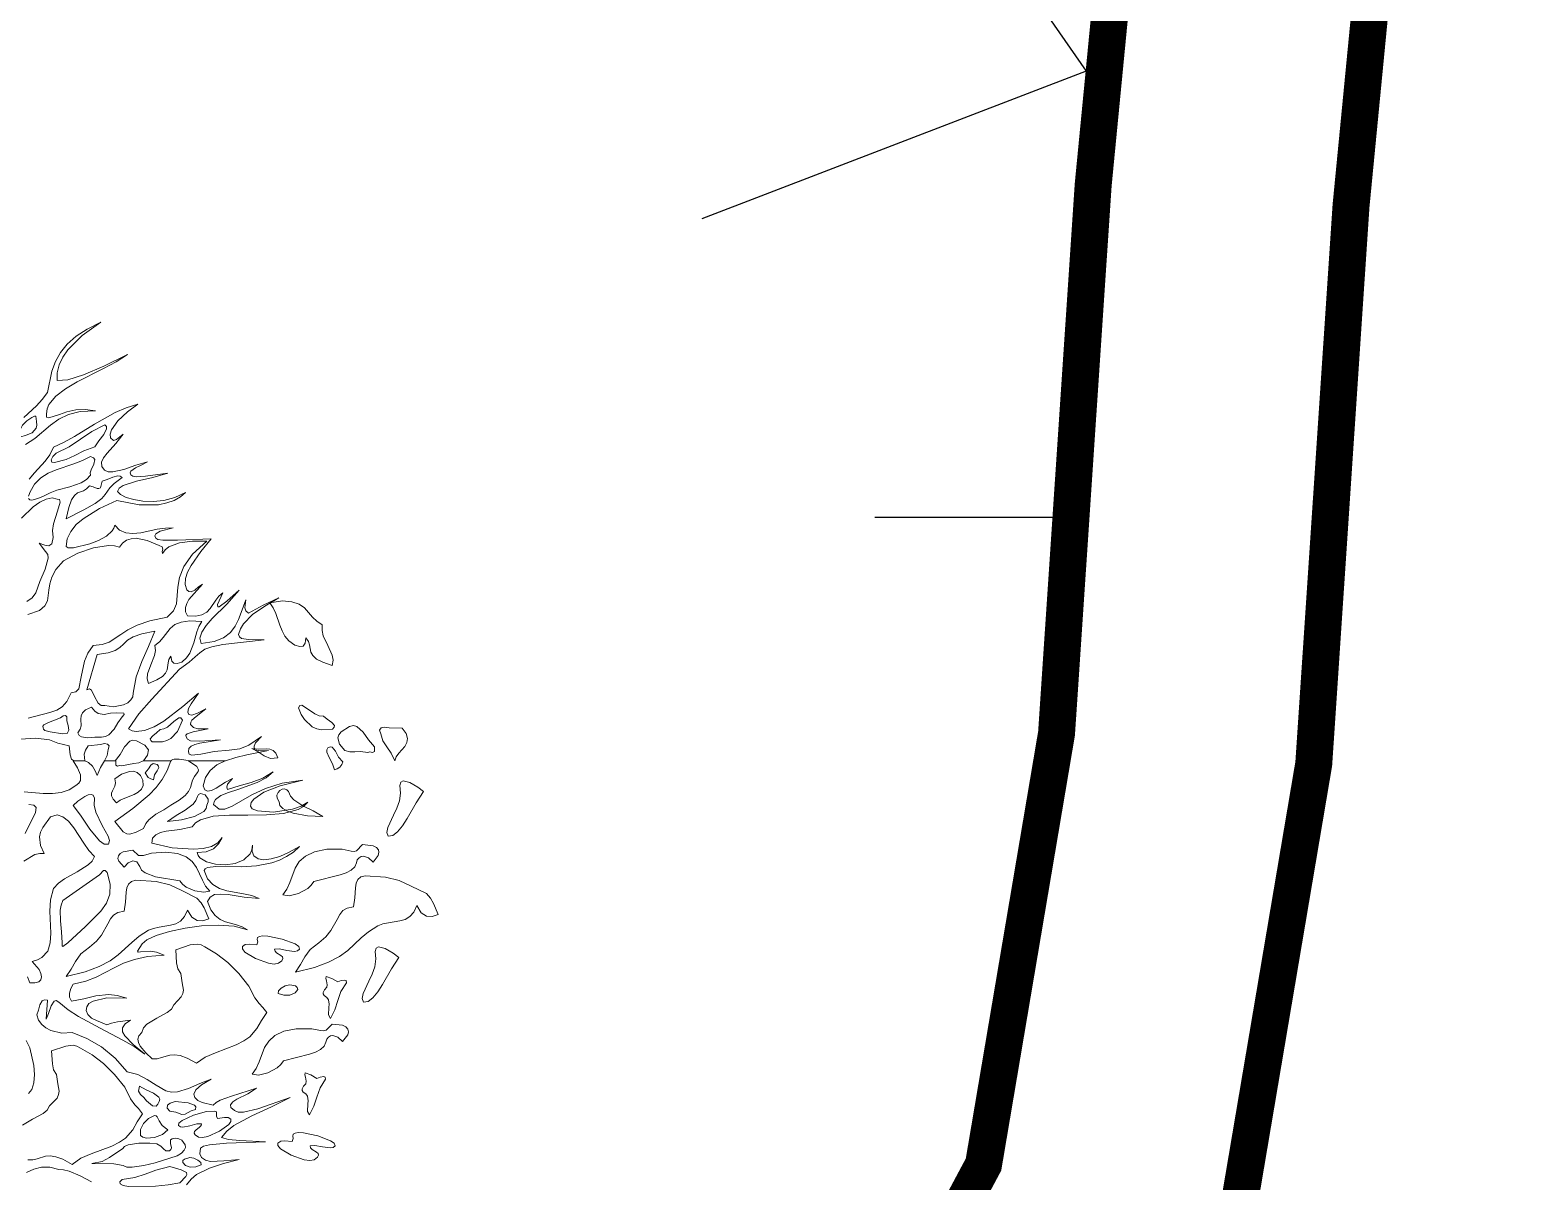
# Model space of a CAD drawing. Header units: inches. Extents: x -8940 to 26362, y -28010 to 990.
# Drawn here: x 4327.25 to 4330.401, y -7313.634 to -7311.189 of the extents above; entities that cross this region are included whole.
import ezdxf

# ---------------------------------------------------------------- set-up
doc = ezdxf.new("R2010")
doc.units = ezdxf.units.IN
doc.header["$MEASUREMENT"] = 0
doc.layers.add('BUILDING', color=5, linetype='Continuous', lineweight=15)
doc.layers.add('TREE', color=3, linetype='Continuous', lineweight=15)
doc.layers.add('Text', color=7, linetype='Continuous')

# ---------------------------------------------------------------- blocks, each defined once
blk = doc.blocks.new('tree2')
at = {"layer": 'TREE'}
for points in [[(5207.9229, 5947.7084), (5207.9396, 5947.714), (5207.958, 5947.7183), (5207.9935, 5947.7254), (5207.9814, 5947.7251), (5207.9704, 5947.7269), (5207.9701, 5947.7328), (5207.9725, 5947.7383), (5207.9821, 5947.7485), (5207.9611, 5947.7343), (5207.9467, 5947.7282), (5207.9288, 5947.726), (5207.9039, 5947.7238), (5207.8823, 5947.7195), (5207.8672, 5947.718), (5207.8629, 5947.7195), (5207.862, 5947.7235), (5207.8626, 5947.7288), (5207.8663, 5947.7328), (5207.8724, 5947.7355), (5207.8805, 5947.7377), (5207.9146, 5947.7429), (5207.8798, 5947.7408), (5207.865, 5947.7417), (5207.8601, 5947.7442), (5207.858, 5947.7479), (5207.8574, 5947.7506), (5207.8595, 5947.7531), (5207.8694, 5947.7562), (5207.8943, 5947.7611), (5207.8771, 5947.7611), (5207.87, 5947.7633), (5207.8654, 5947.7685), (5207.8657, 5947.7722), (5207.8675, 5947.7756), (5207.8743, 5947.7817), (5207.8906, 5947.7941), (5207.8768, 5947.787), (5207.8675, 5947.7839), (5207.8623, 5947.7848), (5207.8607, 5947.7885), (5207.862, 5947.7947), (5207.866, 5947.8024), (5207.8786, 5947.8199), (5207.8527, 5947.7981), (5207.8213, 5947.774), (5207.8053, 5947.7645), (5207.7896, 5947.7583), (5207.7754, 5947.7568), (5207.769, 5947.758), (5207.7631, 5947.7611), (5207.7801, 5947.7861), (5207.8013, 5947.8104), (5207.8472, 5947.8593), (5207.8629, 5947.871), (5207.8731, 5947.88), (5207.8808, 5947.8867), (5207.8888, 5947.8923), (5207.9005, 5947.8966), (5207.9186, 5947.9003), (5207.9867, 5947.9077), (5207.9605, 5947.9083), (5207.9494, 5947.9101), (5207.946, 5947.9129), (5207.9445, 5947.9169), (5207.9473, 5947.9259), (5207.9525, 5947.9342), (5207.9676, 5947.9496), (5207.9879, 5947.9634), (5208.011, 5947.977), (5207.9848, 5947.965), (5207.9605, 5947.952), (5207.9565, 5947.9557), (5207.9547, 5947.9606), (5207.9562, 5947.9736), (5207.9485, 5947.953), (5207.9445, 5947.9416), (5207.939, 5947.9305), (5207.931, 5947.92), (5207.9196, 5947.9114), (5207.9039, 5947.9052), (5207.8826, 5947.9018), (5207.8805, 5947.9108), (5207.8838, 5947.9206), (5207.8909, 5947.9314), (5207.9011, 5947.9431), (5207.9248, 5947.9668), (5207.9454, 5947.9899), (5207.9251, 5947.9714), (5207.9125, 5947.9625), (5207.91, 5947.9625), (5207.9097, 5947.9659), (5207.9183, 5947.9853), (5207.9119, 5947.9797), (5207.9069, 5947.9733), (5207.8977, 5947.9594), (5207.8918, 5947.9536), (5207.8841, 5947.9493), (5207.8737, 5947.9471), (5207.8601, 5947.9474), (5207.857, 5947.9542), (5207.857, 5947.961), (5207.8589, 5947.9677), (5207.8626, 5947.9742), (5207.8851, 5947.9998), (5207.8786, 5947.9954), (5207.8724, 5947.9899), (5207.866, 5947.9868), (5207.8626, 5947.9877), (5207.8592, 5947.9905), (5207.8561, 5947.9991), (5207.8567, 5948.0087), (5207.8604, 5948.0192), (5207.8663, 5948.0305), (5207.8823, 5948.0533), (5207.8992, 5948.0746), (5207.8435, 5948.0721), (5207.8195, 5948.0721), (5207.8115, 5948.0733), (5207.8078, 5948.0755), (5207.8065, 5948.0795), (5207.8078, 5948.0826), (5207.8152, 5948.0869), (5207.8364, 5948.0927), (5207.8238, 5948.0921), (5207.8102, 5948.09), (5207.7831, 5948.0844), (5207.7702, 5948.0829), (5207.7585, 5948.0841), (5207.7483, 5948.0884), (5207.7403, 5948.0971), (5207.7388, 5948.0921), (5207.736, 5948.0875), (5207.7265, 5948.0789), (5207.7135, 5948.0718), (5207.6991, 5948.0659), (5207.6723, 5948.0595), (5207.6634, 5948.0595), (5207.6603, 5948.0617), (5207.6621, 5948.0746), (5207.6677, 5948.0866), (5207.6766, 5948.0977), (5207.688, 5948.1075), (5207.7151, 5948.1245), (5207.744, 5948.1374), (5207.7804, 5948.1303), (5207.8124, 5948.1306), (5207.8259, 5948.1334), (5207.8383, 5948.1377), (5207.8484, 5948.1436), (5207.857, 5948.1509), (5207.8395, 5948.1426), (5207.8213, 5948.1377), (5207.8035, 5948.1358), (5207.7868, 5948.1365), (5207.7717, 5948.1389), (5207.7591, 5948.1426), (5207.7499, 5948.1476), (5207.745, 5948.1525), (5207.7474, 5948.1577), (5207.7539, 5948.162), (5207.7761, 5948.1694), (5207.8032, 5948.1756), (5207.8278, 5948.1823), (5207.7911, 5948.1774), (5207.7754, 5948.1765), (5207.7699, 5948.1777), (5207.7668, 5948.1799), (5207.7656, 5948.183), (5207.7668, 5948.1857), (5207.7745, 5948.1913), (5207.785, 5948.1962), (5207.7942, 5948.2014), (5207.7748, 5948.1956), (5207.7551, 5948.1885), (5207.737, 5948.1845), (5207.7296, 5948.1848), (5207.7234, 5948.1876), (5207.7188, 5948.1937), (5207.7185, 5948.2005), (5207.7219, 5948.2079), (5207.7277, 5948.2156), (5207.7422, 5948.2313), (5207.7542, 5948.2467), (5207.7434, 5948.2378), (5207.7382, 5948.2365), (5207.7333, 5948.2406), (5207.7326, 5948.247), (5207.7348, 5948.2538), (5207.7456, 5948.2689), (5207.7613, 5948.2837), (5207.7785, 5948.296), (5207.7591, 5948.2901), (5207.741, 5948.2824), (5207.7071, 5948.2633), (5207.6741, 5948.243), (5207.6572, 5948.2338), (5207.6396, 5948.2255), (5207.6335, 5948.2128), (5207.6258, 5948.2024), (5207.6079, 5948.1833), (5207.599, 5948.1725)], [(5207.5931, 5948.2298), (5207.6085, 5948.2399), (5207.6344, 5948.2615), (5207.648, 5948.2713), (5207.664, 5948.2793), (5207.6834, 5948.2843), (5207.7083, 5948.2852), (5207.6917, 5948.2877), (5207.676, 5948.2867), (5207.6615, 5948.2834), (5207.6492, 5948.279), (5207.6319, 5948.2735), (5207.6279, 5948.2747), (5207.6276, 5948.2803), (5207.6289, 5948.2883), (5207.6319, 5948.2957), (5207.643, 5948.3092), (5207.659, 5948.3215), (5207.6784, 5948.3332), (5207.7219, 5948.3551), (5207.7428, 5948.3662), (5207.7613, 5948.3779), (5207.7225, 5948.3588), (5207.6889, 5948.3446), (5207.6627, 5948.3366), (5207.6452, 5948.3354), (5207.6455, 5948.348), (5207.6486, 5948.361), (5207.6547, 5948.3736), (5207.663, 5948.3859), (5207.6864, 5948.4096), (5207.7172, 5948.4312), (5207.6948, 5948.4201), (5207.6766, 5948.4081), (5207.6621, 5948.3951), (5207.651, 5948.3813), (5207.6427, 5948.3665), (5207.6366, 5948.3505), (5207.6292, 5948.3154), (5207.6209, 5948.304), (5207.6113, 5948.2935), (5207.5907, 5948.2744)], [(5207.5971, 5947.9496), (5207.6165, 5947.9563), (5207.6249, 5947.964), (5207.6292, 5947.972), (5207.6319, 5947.9899), (5207.6332, 5948.0001), (5207.6366, 5948.0111), (5207.6433, 5948.0238), (5207.6557, 5948.0379), (5207.6794, 5948.0506), (5207.7055, 5948.0595), (5207.7302, 5948.0635), (5207.74, 5948.0629), (5207.748, 5948.0604), (5207.7533, 5948.0672), (5207.7597, 5948.0721), (5207.7671, 5948.0746), (5207.7754, 5948.0755), (5207.7939, 5948.0718), (5207.8133, 5948.0635), (5207.8185, 5948.061), (5207.8195, 5948.0573), (5207.8185, 5948.0536), (5207.8189, 5948.05), (5207.8235, 5948.0561), (5207.8296, 5948.061), (5207.8469, 5948.0675), (5207.8684, 5948.0706), (5207.8921, 5948.0706), (5207.8684, 5948.049), (5207.8543, 5948.029), (5207.8472, 5948.0108), (5207.8444, 5947.9948), (5207.8423, 5947.9671), (5207.8373, 5947.9557), (5207.8266, 5947.9453), (5207.7982, 5947.9391), (5207.7773, 5947.932), (5207.7619, 5947.9243), (5207.7505, 5947.9166), (5207.7311, 5947.904), (5207.7194, 5947.9003), (5207.7046, 5947.8988), (5207.6957, 5947.8861), (5207.6905, 5947.8729), (5207.6852, 5947.847), (5207.6809, 5947.8273), (5207.6763, 5947.8221), (5207.6686, 5947.8205), (5207.6612, 5947.8064), (5207.6535, 5947.7974), (5207.6449, 5947.7919), (5207.6335, 5947.7879), (5207.5978, 5947.7787)], [(5207.5676, 5947.7433), (5207.6101, 5947.7457), (5207.6326, 5947.7429), (5207.6467, 5947.7377), (5207.6649, 5947.7334), (5207.6667, 5947.7183), (5207.6692, 5947.7115), (5207.6714, 5947.7094), (5207.6744, 5947.7084), (5207.6908, 5947.7084), (5207.6901, 5947.7195), (5207.6923, 5947.726), (5207.6966, 5947.7331), (5207.7166, 5947.7352), (5207.7234, 5947.7368), (5207.7286, 5947.7362), (5207.7311, 5947.7331), (5207.7296, 5947.7272), (5207.7277, 5947.7174), (5207.7234, 5947.7084), (5207.741, 5947.7084), (5207.749, 5947.7192), (5207.7563, 5947.7315), (5207.765, 5947.7408), (5207.7702, 5947.7426), (5207.7764, 5947.7417), (5207.7899, 5947.7346), (5207.7958, 5947.7266), (5207.7945, 5947.718), (5207.7875, 5947.7084), (5207.8336, 5947.7084), (5207.8352, 5947.7106), (5207.8383, 5947.7115), (5207.8463, 5947.7112), (5207.8654, 5947.7084), (5207.9229, 5947.7084)], [(5207.5839, 5948.2421), (5207.5836, 5948.2526), (5207.5882, 5948.2615), (5207.5953, 5948.2686), (5207.6036, 5948.2741), (5207.6079, 5948.2763), (5207.6101, 5948.2763), (5207.6116, 5948.2677), (5207.6119, 5948.2615), (5207.6107, 5948.2566), (5207.6042, 5948.2492), (5207.5944, 5948.2449), (5207.5839, 5948.2421)], [(5207.6409, 5948.1999), (5207.6366, 5948.2008), (5207.6356, 5948.2045), (5207.6381, 5948.2098), (5207.6436, 5948.2156), (5207.6649, 5948.2258), (5207.6837, 5948.2384), (5207.7025, 5948.2513), (5207.7237, 5948.2621), (5207.7265, 5948.2593), (5207.7268, 5948.2556), (5207.7222, 5948.2464), (5207.7139, 5948.2359), (5207.7077, 5948.2261), (5207.6892, 5948.2193), (5207.6747, 5948.2116), (5207.66, 5948.2048), (5207.6409, 5948.1999)], [(5207.623, 5948.1445), (5207.6135, 5948.1408), (5207.6036, 5948.1383), (5207.6002, 5948.1386), (5207.5981, 5948.1408)], [(5207.5981, 5948.1448), (5207.6008, 5948.1516), (5207.6082, 5948.1645), (5207.6184, 5948.1747), (5207.6304, 5948.1823), (5207.644, 5948.1882), (5207.6729, 5948.1981), (5207.6874, 5948.2033), (5207.7006, 5948.2098), (5207.7055, 5948.2079), (5207.7077, 5948.2051), (5207.7058, 5948.1974), (5207.7012, 5948.1882), (5207.7, 5948.1833), (5207.7006, 5948.179), (5207.6935, 5948.1719), (5207.6852, 5948.1666), (5207.6661, 5948.1602), (5207.6446, 5948.1546), (5207.6338, 5948.1503), (5207.623, 5948.1445)], [(5207.6603, 5948.1072), (5207.6646, 5948.126), (5207.6692, 5948.1386), (5207.6741, 5948.146), (5207.6791, 5948.15), (5207.6886, 5948.1537), (5207.6935, 5948.1565), (5207.6985, 5948.1614), (5207.7046, 5948.1602), (5207.7111, 5948.1574), (5207.7142, 5948.1571), (5207.7166, 5948.1583), (5207.7194, 5948.1691), (5207.728, 5948.1722), (5207.737, 5948.1759), (5207.7453, 5948.178), (5207.7493, 5948.1774), (5207.7526, 5948.1753), (5207.7394, 5948.1657), (5207.7323, 5948.1586), (5207.7246, 5948.1473), (5207.7188, 5948.1408), (5207.708, 5948.1328), (5207.6892, 5948.122), (5207.6603, 5948.1072)], [(5207.5864, 5948.1084), (5207.6061, 5948.1272), (5207.6169, 5948.1349), (5207.6273, 5948.1399), (5207.6369, 5948.1417), (5207.6452, 5948.1395), (5207.6492, 5948.1389), (5207.6501, 5948.1349), (5207.6458, 5948.1201), (5207.6393, 5948.0992), (5207.6378, 5948.0878), (5207.6387, 5948.0767), (5207.6366, 5948.0663), (5207.6316, 5948.0626), (5207.6249, 5948.0638), (5207.6159, 5948.0672), (5207.6264, 5948.0533), (5207.6301, 5948.0487), (5207.6307, 5948.0423), (5207.6258, 5948.0244), (5207.6169, 5948.0041), (5207.6101, 5947.9853), (5207.6042, 5947.977), (5207.5956, 5947.9711)], [(5208.0988, 5947.8657), (5208.0831, 5947.871), (5208.0726, 5947.8762), (5208.0668, 5947.882), (5208.0637, 5947.8876), (5208.0613, 5947.8996), (5208.0594, 5947.9051), (5208.0554, 5947.911), (5208.0542, 5947.9024), (5208.0508, 5947.8977), (5208.0452, 5947.8971), (5208.0369, 5947.8993), (5208.0274, 5947.9061), (5208.0209, 5947.9141), (5208.016, 5947.9227), (5208.0123, 5947.9322), (5208.0058, 5947.9513), (5208.0015, 5947.9606), (5207.9957, 5947.9689), (5208.0166, 5947.972), (5208.0323, 5947.9707), (5208.0443, 5947.9667), (5208.0529, 5947.9606), (5208.0665, 5947.9455), (5208.0736, 5947.9384), (5208.0822, 5947.9325), (5208.0819, 5947.9233), (5208.084, 5947.9147), (5208.0917, 5947.8984), (5208.0988, 5947.8827), (5208.1001, 5947.8743), (5208.0988, 5947.8657)], [(5207.7958, 5947.8362), (5207.7939, 5947.8439), (5207.7945, 5947.8516), (5207.7998, 5947.8667), (5207.8059, 5947.8821), (5207.8072, 5947.8901), (5207.8065, 5947.8988), (5207.8139, 5947.9046), (5207.8201, 5947.9117), (5207.8315, 5947.9265), (5207.8392, 5947.9329), (5207.8497, 5947.9372), (5207.8641, 5947.9394), (5207.8838, 5947.9382), (5207.8789, 5947.9299), (5207.8755, 5947.9212), (5207.8706, 5947.9031), (5207.8641, 5947.8858), (5207.8586, 5947.8781), (5207.8506, 5947.8713), (5207.8429, 5947.8689), (5207.8376, 5947.8692), (5207.8343, 5947.8729), (5207.8327, 5947.8809), (5207.8293, 5947.8754), (5207.8281, 5947.8698), (5207.8266, 5947.8587), (5207.8241, 5947.8532), (5207.8189, 5947.8476), (5207.8096, 5947.8421), (5207.7958, 5947.8362)], [(5207.8065, 5947.9222), (5207.7961, 5947.8969), (5207.785, 5947.872), (5207.7757, 5947.8467), (5207.7708, 5947.8202), (5207.7702, 5947.8141), (5207.7668, 5947.8088), (5207.7616, 5947.8042), (5207.7545, 5947.8008), (5207.7385, 5947.7974), (5207.724, 5947.7996), (5207.7179, 5947.7999), (5207.7132, 5947.8033), (5207.7071, 5947.8147), (5207.7021, 5947.8252), (5207.6988, 5947.827), (5207.6942, 5947.8255), (5207.7114, 5947.884), (5207.7292, 5947.8864), (5207.741, 5947.8904), (5207.7486, 5947.8954), (5207.7548, 5947.9009), (5207.7613, 5947.9071), (5207.7705, 5947.9126), (5207.785, 5947.9178), (5207.8065, 5947.9222)], [(5207.7434, 5947.7876), (5207.7551, 5947.7873), (5207.7557, 5947.7851), (5207.7526, 5947.7811), (5207.7453, 5947.7713), (5207.7391, 5947.7605), (5207.7308, 5947.7516), (5207.7252, 5947.7488), (5207.7182, 5947.7476), (5207.7074, 5947.7476), (5207.6954, 5947.7466), (5207.6855, 5947.7479), (5207.6818, 5947.7503), (5207.6797, 5947.7546), (5207.6834, 5947.7608), (5207.6849, 5947.7663), (5207.6843, 5947.7774), (5207.6849, 5947.7824), (5207.6871, 5947.7876), (5207.6923, 5947.7925), (5207.7018, 5947.7971), (5207.7074, 5947.7904), (5207.7129, 5947.7867), (5207.7231, 5947.7851), (5207.7333, 5947.7873), (5207.7434, 5947.7876)], [(5208.0994, 5947.7607), (5208.0813, 5947.7598), (5208.0733, 5947.7613), (5208.0659, 5947.7647), (5208.0529, 5947.7764), (5208.0477, 5947.785), (5208.0431, 5947.7958), (5208.0455, 5947.7998), (5208.0489, 5947.8004), (5208.0582, 5947.7943), (5208.0702, 5947.7857), (5208.077, 5947.7829), (5208.0844, 5947.7823), (5208.0902, 5947.777), (5208.0979, 5947.7718), (5208.1025, 5947.7666), (5208.1022, 5947.7638), (5208.0994, 5947.7607)], [(5207.6507, 5947.7793), (5207.6553, 5947.7827), (5207.659, 5947.7833), (5207.6612, 5947.7808), (5207.6612, 5947.7743), (5207.6637, 5947.767), (5207.6646, 5947.7593), (5207.6618, 5947.7537), (5207.6544, 5947.7528), (5207.6338, 5947.7565), (5207.6252, 5947.7586), (5207.623, 5947.7605), (5207.6224, 5947.763), (5207.6218, 5947.7657), (5207.6236, 5947.7679), (5207.6313, 5947.7719), (5207.6507, 5947.7793)], [(5207.8022, 5947.7396), (5207.7995, 5947.742), (5207.7988, 5947.7448), (5207.8028, 5947.7497), (5207.8093, 5947.7549), (5207.8149, 5947.7602), (5207.8213, 5947.7611), (5207.8275, 5947.7642), (5207.8376, 5947.7731), (5207.846, 5947.7793), (5207.849, 5947.7793), (5207.8518, 5947.7756), (5207.8438, 5947.7571), (5207.8327, 5947.7454), (5207.8259, 5947.742), (5207.8189, 5947.7399), (5207.8022, 5947.7396)], [(5208.1576, 5947.7225), (5208.1456, 5947.7241), (5208.1358, 5947.7235), (5208.1275, 5947.7235), (5208.1195, 5947.7256), (5208.1108, 5947.7361), (5208.1081, 5947.7462), (5208.1096, 5947.7512), (5208.1133, 5947.7561), (5208.1272, 5947.7653), (5208.1336, 5947.7669), (5208.1395, 5947.7653), (5208.1496, 5947.7558), (5208.1586, 5947.7429), (5208.1684, 5947.7318), (5208.1684, 5947.7241), (5208.1653, 5947.7222), (5208.161, 5947.7231), (5208.1576, 5947.7225)], [(5208.1789, 5947.753), (5208.1767, 5947.7592), (5208.1792, 5947.7629), (5208.1847, 5947.7641), (5208.1924, 5947.7629), (5208.214, 5947.7623), (5208.2205, 5947.7533), (5208.2226, 5947.7453), (5208.2217, 5947.7385), (5208.2183, 5947.7324), (5208.2087, 5947.721), (5208.2044, 5947.7151), (5208.202, 5947.7087), (5208.1961, 5947.7213), (5208.189, 5947.7315), (5208.1823, 5947.7413), (5208.1789, 5947.753)], [(5207.9664, 5947.7287), (5207.9778, 5947.7278), (5207.9901, 5947.7284), (5207.996, 5947.7278), (5208.0012, 5947.7253), (5208.0058, 5947.721), (5208.0092, 5947.7133), (5207.9969, 5947.7124), (5207.9864, 5947.717), (5207.9766, 5947.7235), (5207.9664, 5947.7287)], [(5208.0917, 5947.7302), (5208.0957, 5947.7318), (5208.0988, 5947.7308), (5208.1041, 5947.7244), (5208.109, 5947.7148), (5208.1164, 5947.7071), (5208.1145, 5947.7025), (5208.1114, 5947.6982), (5208.1071, 5947.6951), (5208.1025, 5947.6936), (5208.0991, 5947.7038), (5208.0936, 5947.7139), (5208.0896, 5947.7228), (5208.0896, 5947.7268), (5208.0917, 5947.7302)], [(5207.8583, 5947.01), (5207.8663, 5947.0193), (5207.8752, 5947.0267), (5207.8962, 5947.0375), (5207.9196, 5947.0448), (5207.9451, 5947.0516), (5207.9202, 5947.0492), (5207.898, 5947.0485), (5207.8897, 5947.0507), (5207.8835, 5947.0547), (5207.8808, 5947.0609), (5207.8814, 5947.0704), (5207.8866, 5947.0738), (5207.8965, 5947.0759), (5207.9245, 5947.0784), (5207.9885, 5947.0809), (5207.9467, 5947.083), (5207.9279, 5947.0846), (5207.9165, 5947.0877), (5207.9251, 5947.0981), (5207.9368, 5947.1074), (5207.9661, 5947.1234), (5207.9987, 5947.1382), (5208.0295, 5947.1539), (5207.9759, 5947.1351), (5207.9525, 5947.1298), (5207.9436, 5947.1298), (5207.9377, 5947.1323), (5207.9316, 5947.1372), (5207.931, 5947.1418), (5207.935, 5947.1465), (5207.9417, 5947.1508), (5207.9596, 5947.16), (5207.9741, 5947.1689), (5207.9328, 5947.156), (5207.9143, 5947.1492), (5207.9072, 5947.1455), (5207.9023, 5947.1409), (5207.8845, 5947.1455), (5207.8771, 5947.1489), (5207.8721, 5947.1535), (5207.8706, 5947.1594), (5207.874, 5947.1662), (5207.8832, 5947.1745), (5207.8992, 5947.184), (5207.8805, 5947.177), (5207.862, 5947.1686), (5207.8435, 5947.1631), (5207.834, 5947.1628), (5207.8244, 5947.1649), (5207.8087, 5947.1739), (5207.7939, 5947.1834), (5207.7782, 5947.1917), (5207.7607, 5947.196), (5207.741, 5947.2188), (5207.7185, 5947.237), (5207.6942, 5947.2509), (5207.6701, 5947.2607), (5207.6529, 5947.2598), (5207.6347, 5947.2641), (5207.6267, 5947.2684), (5207.6199, 5947.274), (5207.6147, 5947.2813), (5207.6119, 5947.29), (5207.6147, 5947.2977), (5207.6169, 5947.3063), (5207.6209, 5947.3131), (5207.6243, 5947.3146), (5207.6295, 5947.3143), (5207.627, 5947.2826), (5207.6313, 5947.2924), (5207.6353, 5947.3047), (5207.6403, 5947.3127), (5207.6436, 5947.3134), (5207.648, 5947.3109), (5207.6637, 5947.2983), (5207.6806, 5947.2872), (5207.7163, 5947.2678), (5207.7536, 5947.2484), (5207.7721, 5947.2376), (5207.7899, 5947.2253), (5207.7708, 5947.241), (5207.7567, 5947.2555), (5207.753, 5947.2622), (5207.753, 5947.2687), (5207.7573, 5947.2752), (5207.7665, 5947.281), (5207.745, 5947.2783), (5207.7351, 5947.2764), (5207.7271, 5947.2733), (5207.7102, 5947.2804), (5207.7021, 5947.2847), (5207.6957, 5947.2906), (5207.6932, 5947.2971), (5207.6942, 5947.3032), (5207.6978, 5947.3084), (5207.7049, 5947.3127), (5207.7271, 5947.318), (5207.76, 5947.3177), (5207.7443, 5947.322), (5207.7308, 5947.3235), (5207.7089, 5947.3214), (5207.6895, 5947.3161), (5207.6689, 5947.3124), (5207.6655, 5947.3189), (5207.6655, 5947.3257), (5207.6677, 5947.3331), (5207.672, 5947.3405), (5207.6926, 5947.3457), (5207.7099, 5947.3522), (5207.7394, 5947.3676), (5207.7548, 5947.375), (5207.7727, 5947.3814), (5207.7942, 5947.386), (5207.8216, 5947.3882), (5207.8093, 5947.3931), (5207.7985, 5947.395), (5207.7828, 5947.394), (5207.7788, 5947.3934), (5207.7776, 5947.3947), (5207.7853, 5947.4067), (5207.793, 5947.4135), (5207.8087, 5947.4205), (5207.8303, 5947.4273), (5207.8561, 5947.4328), (5207.8835, 5947.4365), (5207.9112, 5947.4378), (5207.9371, 5947.4359), (5207.9593, 5947.4301), (5207.9504, 5947.435), (5207.9411, 5947.4381), (5207.9226, 5947.443), (5207.914, 5947.447), (5207.906, 5947.4535), (5207.8989, 5947.463), (5207.8934, 5947.4766), (5207.8974, 5947.484), (5207.9048, 5947.488), (5207.9149, 5947.4889), (5207.9273, 5947.488), (5207.9537, 5947.4837), (5207.9784, 5947.4818), (5207.9661, 5947.4864), (5207.9525, 5947.4892), (5207.9251, 5947.4941), (5207.9128, 5947.4981), (5207.9017, 5947.5046), (5207.8931, 5947.5141), (5207.8875, 5947.528), (5207.8894, 5947.5308), (5207.8934, 5947.5329), (5207.9069, 5947.5342), (5207.9488, 5947.5339), (5207.9738, 5947.5357), (5207.9993, 5947.5406), (5208.0119, 5947.5449), (5208.0236, 5947.5508), (5208.0347, 5947.5582), (5208.0449, 5947.5674), (5208.0279, 5947.5579), (5208.0122, 5947.5508), (5207.9981, 5947.5468), (5207.9861, 5947.5455), (5207.9765, 5947.5471), (5207.9698, 5947.5517), (5207.9667, 5947.5591), (5207.9673, 5947.5696), (5207.9661, 5947.5619), (5207.9633, 5947.5551), (5207.9531, 5947.5452), (5207.939, 5947.5394), (5207.9226, 5947.5372), (5207.9063, 5947.5385), (5207.8915, 5947.5422), (5207.8808, 5947.5486), (5207.8777, 5947.5526), (5207.8761, 5947.5573), (5207.8909, 5947.5585), (5207.9029, 5947.5637), (5207.9115, 5947.572), (5207.9174, 5947.5822), (5207.9103, 5947.5736), (5207.8998, 5947.5674), (5207.886, 5947.564), (5207.87, 5947.5628), (5207.8349, 5947.5653), (5207.8013, 5947.573), (5207.8025, 5947.581), (5207.8078, 5947.5868), (5207.8155, 5947.5902), (5207.8253, 5947.5927), (5207.8478, 5947.5954), (5207.8681, 5947.5998), (5207.8734, 5947.6065), (5207.8814, 5947.6114), (5207.9026, 5947.6173), (5207.9297, 5947.6191), (5207.9599, 5947.6191), (5207.9904, 5947.6195), (5208.0187, 5947.6216), (5208.0424, 5947.6281), (5208.0514, 5947.6333), (5208.0584, 5947.6404), (5208.0474, 5947.6336), (5208.0332, 5947.6287), (5208.0021, 5947.6241), (5207.9756, 5947.6262), (5207.967, 5947.6293), (5207.9639, 5947.6339), (5207.9654, 5947.6398), (5207.9698, 5947.6453), (5207.9861, 5947.6567), (5208.0129, 5947.6675), (5208.0501, 5947.6764), (5208.0162, 5947.6715), (5207.9885, 5947.6629), (5207.9661, 5947.6524), (5207.9482, 5947.6422), (5207.9337, 5947.6336), (5207.922, 5947.6287), (5207.9122, 5947.629), (5207.9032, 5947.6367), (5207.9039, 5947.641), (5207.9063, 5947.6447), (5207.9149, 5947.6512), (5207.9276, 5947.6564), (5207.943, 5947.6613), (5207.9753, 5947.6727), (5207.9898, 5947.6804), (5208.0012, 5947.6903), (5207.9845, 5947.6798), (5207.9654, 5947.6727), (5207.9454, 5947.6675), (5207.926, 5947.6613), (5207.9248, 5947.6653), (5207.9263, 5947.67), (5207.9346, 5947.6795), (5207.9229, 5947.6733), (5207.9075, 5947.6635), (5207.8998, 5947.6598), (5207.8934, 5947.6586), (5207.8885, 5947.6607), (5207.886, 5947.6672), (5207.89, 5947.6813), (5207.8977, 5947.6924), (5207.9088, 5947.7017), (5207.9223, 5947.7084), (5207.8617, 5947.7084), (5207.8755, 5947.6989), (5207.8786, 5947.6937), (5207.878, 5947.6912), (5207.8761, 5947.689), (5207.8715, 5947.6826), (5207.8687, 5947.6764), (5207.865, 5947.6644), (5207.8617, 5947.6582), (5207.8561, 5947.6515), (5207.8466, 5947.6438), (5207.8327, 5947.6352), (5207.821, 5947.6275), (5207.8081, 5947.6207), (5207.7964, 5947.6114), (5207.7915, 5947.6053), (5207.7878, 5947.597), (5207.7754, 5947.5908), (5207.765, 5947.5874), (5207.76, 5947.5883), (5207.7542, 5947.5917), (5207.7403, 5947.6084), (5207.7699, 5947.6299), (5207.797, 5947.6524), (5207.8087, 5947.6647), (5207.8185, 5947.678), (5207.8269, 5947.6924), (5207.8327, 5947.7084), (5207.7871, 5947.7084), (5207.7801, 5947.7054), (5207.7717, 5947.7041), (5207.7514, 5947.7004), (5207.748, 5947.7007), (5207.7446, 5947.6998), (5207.7422, 5947.7014), (5207.7422, 5947.7084), (5207.7234, 5947.7084), (5207.7166, 5947.6977), (5207.7114, 5947.6844), (5207.708, 5947.6921), (5207.7034, 5947.6998), (5207.6972, 5947.706), (5207.6908, 5947.7084), (5207.6717, 5947.7084), (5207.6787, 5947.6968), (5207.6837, 5947.6857), (5207.684, 5947.6761), (5207.6812, 5947.6718), (5207.676, 5947.6681), (5207.6649, 5947.6607), (5207.652, 5947.6564), (5207.6378, 5947.6549), (5207.6224, 5947.6549), (5207.591, 5947.6576)], [(5207.8102, 5947.7026), (5207.8124, 5947.6998), (5207.8127, 5947.6974), (5207.8102, 5947.6918), (5207.8059, 5947.6857), (5207.8041, 5947.6773), (5207.7995, 5947.6786), (5207.7955, 5947.681), (5207.7902, 5947.689), (5207.7961, 5947.6952), (5207.7998, 5947.7011), (5207.8035, 5947.7041), (5207.8102, 5947.7026)], [(5207.7868, 5947.6764), (5207.7871, 5947.6681), (5207.7844, 5947.6616), (5207.7791, 5947.6567), (5207.7724, 5947.653), (5207.7567, 5947.6469), (5207.7493, 5947.6435), (5207.7434, 5947.6392), (5207.7376, 5947.6456), (5207.7351, 5947.6509), (5207.7351, 5947.6552), (5207.7366, 5947.6589), (5207.7407, 5947.6669), (5207.7416, 5947.6721), (5207.7407, 5947.6786), (5207.7514, 5947.6863), (5207.7647, 5947.6912), (5207.7711, 5947.6915), (5207.7773, 5947.6894), (5207.7825, 5947.6844), (5207.7868, 5947.6764)], [(5208.1909, 5947.5843), (5208.1986, 5947.5852), (5208.2066, 5947.5914), (5208.2146, 5947.6012), (5208.2223, 5947.6135), (5208.2371, 5947.6394), (5208.2494, 5947.6579), (5208.2399, 5947.6653), (5208.2269, 5947.6726), (5208.2155, 5947.6754), (5208.2118, 5947.6733), (5208.2103, 5947.668), (5208.2115, 5947.6554), (5208.2097, 5947.6428), (5208.2054, 5947.6305), (5208.1998, 5947.6188), (5208.1903, 5947.5984), (5208.1887, 5947.5904), (5208.1909, 5947.5843)], [(5207.7302, 5947.5711), (5207.7228, 5947.5714), (5207.7151, 5947.5767), (5207.6991, 5947.5957), (5207.684, 5947.6188), (5207.6717, 5947.6348), (5207.6797, 5947.6422), (5207.6911, 5947.6499), (5207.6966, 5947.6527), (5207.7015, 5947.6533), (5207.7049, 5947.6518), (5207.7068, 5947.6472), (5207.7062, 5947.6355), (5207.7089, 5947.6241), (5207.7197, 5947.6022), (5207.7296, 5947.5843), (5207.7317, 5947.577), (5207.7302, 5947.5711)], [(5207.8275, 5947.6087), (5207.8413, 5947.6182), (5207.8564, 5947.6272), (5207.8694, 5947.637), (5207.874, 5947.6432), (5207.8768, 5947.6499), (5207.8786, 5947.653), (5207.8817, 5947.6546), (5207.8891, 5947.6524), (5207.894, 5947.6456), (5207.8943, 5947.641), (5207.8921, 5947.6355), (5207.8909, 5947.6299), (5207.8869, 5947.625), (5207.8715, 5947.617), (5207.8503, 5947.6114), (5207.8275, 5947.6087)], [(5208.0831, 5947.6169), (5208.0671, 5947.6261), (5208.0502, 5947.6345), (5208.0354, 5947.6443), (5208.0298, 5947.6505), (5208.0265, 5947.6579), (5208.024, 5947.6609), (5208.0203, 5947.6622), (5208.0163, 5947.6616), (5208.0126, 5947.6597), (5208.0095, 5947.6563), (5208.0077, 5947.6517), (5208.008, 5947.6468), (5208.0111, 5947.6409), (5208.0126, 5947.6351), (5208.0172, 5947.6302), (5208.0249, 5947.6258), (5208.0345, 5947.6224), (5208.0579, 5947.6178), (5208.0831, 5947.6169)], [(5207.6002, 5947.3426), (5207.5965, 5947.3525)], [(5207.5907, 5947.5434), (5207.6088, 5947.5539), (5207.6169, 5947.556), (5207.6239, 5947.5557), (5207.6178, 5947.569), (5207.6165, 5947.5831), (5207.6181, 5947.5908), (5207.6215, 5947.5988), (5207.6344, 5947.6161), (5207.6452, 5947.6195), (5207.655, 5947.6164), (5207.6643, 5947.609), (5207.6729, 5947.5982), (5207.6895, 5947.5727), (5207.6978, 5947.5606), (5207.7068, 5947.5508), (5207.7031, 5947.5434), (5207.6966, 5947.5369), (5207.6784, 5947.5258), (5207.6575, 5947.5141), (5207.6477, 5947.5071), (5207.6393, 5947.4981), (5207.6344, 5947.4797), (5207.6332, 5947.4606), (5207.6347, 5947.4245), (5207.6338, 5947.4085), (5207.6298, 5947.395), (5207.6202, 5947.3845), (5207.6132, 5947.3805), (5207.6042, 5947.3777), (5207.6156, 5947.3645), (5207.6187, 5947.3583), (5207.6196, 5947.3525), (5207.6187, 5947.3479), (5207.615, 5947.3445), (5207.6088, 5947.3426), (5207.6002, 5947.3426)], [(5207.5987, 5947.6367), (5207.6067, 5947.6352), (5207.611, 5947.6315), (5207.6098, 5947.6235), (5207.5928, 5947.5887)], [(5208.0172, 5947.4876), (5208.0277, 5947.4863), (5208.0431, 5947.49), (5208.0585, 5947.498), (5208.0643, 5947.5036), (5208.0686, 5947.5097), (5208.1118, 5947.5205), (5208.1216, 5947.5242), (5208.1299, 5947.5285), (5208.1358, 5947.5338), (5208.1385, 5947.5402), (5208.1401, 5947.5455), (5208.1429, 5947.5489), (5208.1462, 5947.551), (5208.1503, 5947.5516), (5208.1586, 5947.5489), (5208.1663, 5947.5415), (5208.1746, 5947.5525), (5208.1758, 5947.5578), (5208.1749, 5947.5621), (5208.1715, 5947.5658), (5208.1663, 5947.5686), (5208.1487, 5947.5704), (5208.1388, 5947.5603), (5208.1348, 5947.559), (5208.1299, 5947.5596), (5208.1154, 5947.5627), (5208.0899, 5947.5627), (5208.0693, 5947.5587), (5208.0545, 5947.5516), (5208.0443, 5947.5424), (5208.0375, 5947.5316), (5208.0286, 5947.5082), (5208.0237, 5947.4971), (5208.0172, 5947.4876)], [(5207.8968, 5947.4938), (5207.8869, 5947.492), (5207.8724, 5947.4944), (5207.858, 5947.5006), (5207.8521, 5947.5052), (5207.8478, 5947.5108), (5207.8075, 5947.5175), (5207.7902, 5947.524), (5207.7844, 5947.5283), (5207.7816, 5947.5342), (5207.7767, 5947.5419), (5207.7699, 5947.5437), (5207.7622, 5947.5406), (5207.7557, 5947.5332), (5207.7471, 5947.5431), (5207.7456, 5947.5477), (5207.7465, 5947.552), (5207.749, 5947.5557), (5207.7539, 5947.5585), (5207.7702, 5947.5613), (5207.7794, 5947.5526), (5207.7878, 5947.5526), (5207.801, 5947.5563), (5207.8247, 5947.5582), (5207.8438, 5947.556), (5207.858, 5947.5505), (5207.8678, 5947.5425), (5207.8749, 5947.5329), (5207.8848, 5947.512), (5207.8897, 5947.5021), (5207.8968, 5947.4938)], [(5207.6538, 5947.4088), (5207.6526, 5947.4267), (5207.6507, 5947.4449), (5207.6504, 5947.4624), (5207.652, 5947.4707), (5207.655, 5947.4784), (5207.7154, 5947.5206), (5207.7219, 5947.5277), (5207.7243, 5947.528), (5207.728, 5947.5246), (5207.7329, 5947.5055), (5207.732, 5947.4886), (5207.7268, 5947.4741), (5207.7176, 5947.4606), (5207.692, 5947.4356), (5207.663, 5947.4085), (5207.6547, 5947.4027), (5207.6535, 5947.4039), (5207.6538, 5947.4088)], [(5207.6603, 5947.3531), (5207.6683, 5947.3654), (5207.6754, 5947.378), (5207.6846, 5947.3904), (5207.6985, 5947.4014), (5207.7102, 5947.4113), (5207.7185, 5947.4214), (5207.7289, 5947.4399), (5207.7333, 5947.4479), (5207.7385, 5947.4544), (5207.7456, 5947.4587), (5207.7557, 5947.4609), (5207.7582, 5947.4756), (5207.7591, 5947.492), (5207.7604, 5947.4994), (5207.7631, 5947.5055), (5207.7677, 5947.5098), (5207.7751, 5947.5117), (5207.8084, 5947.5095), (5207.8309, 5947.504), (5207.8506, 5947.4947), (5207.8758, 5947.4824), (5207.8829, 5947.4747), (5207.8875, 5947.4661), (5207.8955, 5947.4479), (5207.8857, 5947.4449), (5207.8761, 5947.4455), (5207.8672, 5947.451), (5207.8601, 5947.4627), (5207.8552, 5947.4519), (5207.8487, 5947.4445), (5207.841, 5947.4399), (5207.8321, 5947.4375), (5207.8133, 5947.4344), (5207.8041, 5947.4325), (5207.7958, 5947.4295), (5207.7807, 5947.4196), (5207.7687, 5947.4094), (5207.7462, 5947.3888), (5207.7326, 5947.379), (5207.7148, 5947.3694), (5207.6914, 5947.3608), (5207.6603, 5947.3531)], [(5208.0383, 5947.3604), (5208.0463, 5947.3727), (5208.0534, 5947.3853), (5208.0626, 5947.3976), (5208.0765, 5947.4087), (5208.0882, 5947.4186), (5208.0965, 5947.4287), (5208.107, 5947.4472), (5208.1113, 5947.4552), (5208.1165, 5947.4617), (5208.1236, 5947.466), (5208.1338, 5947.4682), (5208.1362, 5947.4829), (5208.1372, 5947.4993), (5208.1384, 5947.5067), (5208.1412, 5947.5128), (5208.1458, 5947.5171), (5208.1532, 5947.519), (5208.1864, 5947.5168), (5208.2089, 5947.5113), (5208.2286, 5947.502), (5208.2539, 5947.4897), (5208.2609, 5947.482), (5208.2656, 5947.4734), (5208.2736, 5947.4552), (5208.2637, 5947.4521), (5208.2542, 5947.4528), (5208.2452, 5947.4583), (5208.2382, 5947.47), (5208.2332, 5947.4592), (5208.2268, 5947.4518), (5208.2191, 5947.4472), (5208.2101, 5947.4448), (5208.1914, 5947.4417), (5208.1821, 5947.4398), (5208.1738, 5947.4368), (5208.1587, 5947.4269), (5208.1467, 5947.4167), (5208.1242, 5947.3961), (5208.1107, 5947.3863), (5208.0928, 5947.3767), (5208.0694, 5947.3681), (5208.0383, 5947.3604)], [(5207.8888, 5947.4018), (5207.9079, 5947.3907), (5207.9267, 5947.3762), (5207.9449, 5947.3583), (5207.9615, 5947.3371), (5207.9711, 5947.318), (5207.9781, 5947.3085), (5207.9843, 5947.3023), (5207.9911, 5947.2937), (5207.9821, 5947.2804), (5207.9747, 5947.2672), (5207.9627, 5947.2536), (5207.9532, 5947.2469), (5207.9403, 5947.2404), (5207.9061, 5947.2275), (5207.8895, 5947.2204), (5207.875, 5947.2102), (5207.8599, 5947.2185), (5207.8482, 5947.2229), (5207.8386, 5947.2241), (5207.8309, 5947.2235), (5207.8174, 5947.2195), (5207.8103, 5947.2176), (5207.802, 5947.2176), (5207.7918, 5947.2272), (5207.7823, 5947.2382), (5207.7795, 5947.2441), (5207.7786, 5947.25), (5207.7801, 5947.2555), (5207.7851, 5947.2607), (5207.7875, 5947.2684), (5207.7931, 5947.2746), (5207.8097, 5947.2844), (5207.8269, 5947.294), (5207.8337, 5947.2995), (5207.8377, 5947.3066), (5207.85, 5947.3195), (5207.8525, 5947.3251), (5207.8534, 5947.3306), (5207.8516, 5947.3426), (5207.8491, 5947.3583), (5207.8442, 5947.3657), (5207.8423, 5947.3759), (5207.8411, 5947.3971), (5207.8645, 5947.4052), (5207.8765, 5947.4064), (5207.8827, 5947.4052), (5207.8888, 5947.4018)], [(5208.0036, 5947.3983), (5208.0116, 5947.3986), (5208.0242, 5947.3962), (5208.0368, 5947.3946), (5208.0415, 5947.3956), (5208.0448, 5947.3983), (5208.0436, 5947.4023), (5208.0374, 5947.4067), (5208.0162, 5947.4147), (5207.9928, 5947.4196), (5207.9839, 5947.4202), (5207.9789, 5947.419), (5207.9756, 5947.4174), (5207.9752, 5947.414), (5207.9759, 5947.41), (5207.9743, 5947.4054), (5207.9617, 5947.4063), (5207.9555, 5947.406), (5207.9506, 5947.4023), (5207.9506, 5947.3986), (5207.9549, 5947.3934), (5207.9725, 5947.3826), (5207.9937, 5947.3749), (5208.0033, 5947.3737), (5208.0103, 5947.3749), (5208.0156, 5947.3792), (5208.0174, 5947.3826), (5208.0168, 5947.3854), (5208.014, 5947.3876), (5208.007, 5947.3922), (5208.0045, 5947.3949), (5208.0036, 5947.3983)], [(5208.1501, 5947.3108), (5208.1578, 5947.3118), (5208.1658, 5947.3179), (5208.1738, 5947.3278), (5208.1815, 5947.3401), (5208.1963, 5947.366), (5208.2086, 5947.3844), (5208.1991, 5947.3918), (5208.1862, 5947.3992), (5208.1748, 5947.402), (5208.1711, 5947.3998), (5208.1695, 5947.3946), (5208.1708, 5947.382), (5208.1689, 5947.3693), (5208.1646, 5947.357), (5208.1591, 5947.3453), (5208.1495, 5947.325), (5208.148, 5947.317), (5208.1501, 5947.3108)], [(5208.0903, 5947.3395), (5208.0894, 5947.3461), (5208.0883, 5947.3499), (5208.0885, 5947.3533), (5208.098, 5947.3499), (5208.1078, 5947.3441), (5208.1135, 5947.3464), (5208.1196, 5947.3473), (5208.1219, 5947.3464), (5208.1222, 5947.3427), (5208.1132, 5947.3283), (5208.1078, 5947.3134), (5208.1029, 5947.2984), (5208.0957, 5947.284), (5208.0926, 5947.2898), (5208.0931, 5947.3022), (5208.0937, 5947.3073), (5208.0926, 5947.3148), (5208.09, 5947.3188), (5208.0857, 5947.3217), (5208.0836, 5947.3243), (5208.0836, 5947.3269), (5208.0862, 5947.3312), (5208.09, 5947.3355), (5208.0903, 5947.3395)], [(5208.0094, 5947.325), (5208.019, 5947.3223), (5208.0291, 5947.3226), (5208.0374, 5947.326), (5208.0418, 5947.3318), (5208.0411, 5947.3352), (5208.0384, 5947.3377), (5208.0291, 5947.3395), (5208.0214, 5947.338), (5208.0147, 5947.334), (5208.01, 5947.3294), (5208.0094, 5947.325)], [(5207.5944, 5947.2475), (5207.6002, 5947.2358), (5207.607, 5947.2062), (5207.6079, 5947.1914), (5207.607, 5947.1779), (5207.6036, 5947.1671), (5207.5981, 5947.1603)], [(5207.9669, 5947.192), (5207.9773, 5947.1908), (5207.9927, 5947.1945), (5208.0081, 5947.2025), (5208.014, 5947.208), (5208.0183, 5947.2142), (5208.0614, 5947.225), (5208.0713, 5947.2287), (5208.0796, 5947.233), (5208.0854, 5947.2382), (5208.0882, 5947.2447), (5208.0897, 5947.2499), (5208.0925, 5947.2533), (5208.0959, 5947.2554), (5208.0999, 5947.2561), (5208.1082, 5947.2533), (5208.1159, 5947.2459), (5208.1242, 5947.257), (5208.1255, 5947.2622), (5208.1245, 5947.2665), (5208.1212, 5947.2702), (5208.1159, 5947.273), (5208.0984, 5947.2748), (5208.0885, 5947.2647), (5208.0845, 5947.2634), (5208.0796, 5947.2641), (5208.0651, 5947.2671), (5208.0395, 5947.2671), (5208.0189, 5947.2631), (5208.0041, 5947.2561), (5207.994, 5947.2468), (5207.9872, 5947.236), (5207.9783, 5947.2126), (5207.9733, 5947.2016), (5207.9669, 5947.192)], [(5207.684, 5947.2351), (5207.7031, 5947.2241), (5207.7219, 5947.2096), (5207.74, 5947.1917), (5207.7567, 5947.1705), (5207.7662, 5947.1514), (5207.7733, 5947.1418), (5207.7794, 5947.1357), (5207.7862, 5947.1271), (5207.7773, 5947.1138), (5207.7699, 5947.1006), (5207.7579, 5947.087), (5207.7483, 5947.0803), (5207.7354, 5947.0738), (5207.7012, 5947.0609), (5207.6846, 5947.0538), (5207.6701, 5947.0436), (5207.655, 5947.0519), (5207.6433, 5947.0562), (5207.6338, 5947.0575), (5207.6261, 5947.0569), (5207.6125, 5947.0528), (5207.6055, 5947.051), (5207.5971, 5947.051)], [(5207.5882, 5947.108), (5207.6048, 5947.1178), (5207.6221, 5947.1274), (5207.6289, 5947.1329), (5207.6329, 5947.14), (5207.6452, 5947.1529), (5207.6477, 5947.1585), (5207.6486, 5947.164), (5207.6467, 5947.176), (5207.6443, 5947.1917), (5207.6393, 5947.1991), (5207.6375, 5947.2093), (5207.6363, 5947.2305), (5207.6597, 5947.2385), (5207.6717, 5947.2398), (5207.6778, 5947.2385), (5207.684, 5947.2351)], [(5208.0557, 5947.1806), (5208.0548, 5947.1872), (5208.0537, 5947.1909), (5208.0539, 5947.1944), (5208.0634, 5947.1909), (5208.0732, 5947.1852), (5208.0789, 5947.1875), (5208.085, 5947.1883), (5208.0873, 5947.1875), (5208.0876, 5947.1837), (5208.0787, 5947.1694), (5208.0732, 5947.1544), (5208.0683, 5947.1395), (5208.0611, 5947.1251), (5208.058, 5947.1308), (5208.0585, 5947.1432), (5208.0591, 5947.1484), (5208.058, 5947.1559), (5208.0554, 5947.1599), (5208.0511, 5947.1628), (5208.0491, 5947.1653), (5208.0491, 5947.1679), (5208.0516, 5947.1722), (5208.0554, 5947.1765), (5208.0557, 5947.1806)], [(5207.8133, 5947.1471), (5207.8112, 5947.1428), (5207.8084, 5947.1394), (5207.8025, 5947.14), (5207.7924, 5947.148), (5207.7881, 5947.1535), (5207.7828, 5947.1585), (5207.7794, 5947.1643), (5207.7813, 5947.1726), (5207.7921, 5947.1665), (5207.8044, 5947.1609), (5207.813, 5947.1545), (5207.8146, 5947.1511), (5207.8133, 5947.1471)], [(5207.8734, 5947.1342), (5207.8663, 5947.132), (5207.8611, 5947.1289), (5207.8564, 5947.1264), (5207.8506, 5947.1255), (5207.841, 5947.1298), (5207.8309, 5947.1311), (5207.8269, 5947.1363), (5207.8272, 5947.1409), (5207.8318, 5947.1446), (5207.8401, 5947.1471), (5207.8611, 5947.1449), (5207.8718, 5947.1412), (5207.874, 5947.1382), (5207.8734, 5947.1342)], [(5207.8832, 5947.1104), (5207.8755, 5947.1104), (5207.8641, 5947.1071), (5207.8527, 5947.1049), (5207.8484, 5947.1052), (5207.8453, 5947.1077), (5207.846, 5947.1117), (5207.8515, 5947.116), (5207.8703, 5947.1246), (5207.8915, 5947.1308), (5207.9045, 5947.1314), (5207.9079, 5947.1301), (5207.9082, 5947.1271), (5207.9079, 5947.1231), (5207.9097, 5947.1191), (5207.9214, 5947.1206), (5207.927, 5947.1209), (5207.9319, 5947.1178), (5207.9319, 5947.1141), (5207.9282, 5947.1092), (5207.9128, 5947.0981), (5207.8937, 5947.0895), (5207.8851, 5947.0877), (5207.8786, 5947.0886), (5207.8731, 5947.0923), (5207.8712, 5947.095), (5207.8718, 5947.0975), (5207.874, 5947.1), (5207.8801, 5947.1046), (5207.8826, 5947.1074), (5207.8832, 5947.1104)], [(5207.8278, 5947.1003), (5207.8192, 5947.0929), (5207.8059, 5947.088), (5207.7924, 5947.087), (5207.7868, 5947.0886), (5207.7828, 5947.091), (5207.7828, 5947.1012), (5207.7878, 5947.1108), (5207.7961, 5947.1191), (5207.8059, 5947.124), (5207.8084, 5947.1237), (5207.8102, 5947.1218), (5207.8136, 5947.1154), (5207.8182, 5947.1074), (5207.8278, 5947.1003)], [(5207.8407, 5947.0867), (5207.846, 5947.0858), (5207.8506, 5947.0836), (5207.8564, 5947.0759), (5207.8567, 5947.0716), (5207.8549, 5947.0667), (5207.8503, 5947.0621), (5207.8429, 5947.0578), (5207.8069, 5947.0461), (5207.7884, 5947.0415), (5207.769, 5947.039), (5207.7604, 5947.039), (5207.7539, 5947.0415), (5207.7388, 5947.0442), (5207.7028, 5947.0448), (5207.7197, 5947.0485), (5207.7317, 5947.0547), (5207.7419, 5947.0621), (5207.753, 5947.0692), (5207.7563, 5947.0732), (5207.7625, 5947.0759), (5207.7801, 5947.0787), (5207.7982, 5947.0787), (5207.8096, 5947.0775), (5207.8161, 5947.0738), (5207.8207, 5947.0689), (5207.8247, 5947.0658), (5207.8306, 5947.0658), (5207.833, 5947.0682), (5207.8336, 5947.071), (5207.8321, 5947.0778), (5207.8321, 5947.084), (5207.8349, 5947.0858), (5207.8407, 5947.0867)], [(5208.0622, 5947.0743), (5208.0702, 5947.0746), (5208.0828, 5947.0722), (5208.0954, 5947.0706), (5208.1001, 5947.0716), (5208.1034, 5947.0743), (5208.1022, 5947.0783), (5208.096, 5947.0826), (5208.0748, 5947.0906), (5208.0514, 5947.0956), (5208.0425, 5947.0962), (5208.0375, 5947.095), (5208.0342, 5947.0934), (5208.0339, 5947.09), (5208.0345, 5947.086), (5208.0329, 5947.0814), (5208.0203, 5947.0823), (5208.0141, 5947.082), (5208.0092, 5947.0783), (5208.0092, 5947.0746), (5208.0135, 5947.0694), (5208.0311, 5947.0586), (5208.0523, 5947.0509), (5208.0619, 5947.0497), (5208.0689, 5947.0509), (5208.0742, 5947.0552), (5208.076, 5947.0586), (5208.0754, 5947.0614), (5208.0726, 5947.0635), (5208.0656, 5947.0682), (5208.0631, 5947.0709), (5208.0622, 5947.0743)], [(5207.595, 5947.0304), (5207.6067, 5947.0356), (5207.6196, 5947.0387), (5207.6332, 5947.039), (5207.648, 5947.035), (5207.656, 5947.0347), (5207.6649, 5947.0325), (5207.6831, 5947.0248), (5207.7018, 5947.015)], [(5207.8475, 5947.0134), (5207.8284, 5947.0097), (5207.8072, 5947.0076), (5207.7628, 5947.0073), (5207.7539, 5947.0088), (5207.7493, 5947.0113), (5207.7486, 5947.0147), (5207.7523, 5947.0184), (5207.7736, 5947.0218), (5207.7902, 5947.0273), (5207.8078, 5947.0341), (5207.8312, 5947.0399), (5207.8497, 5947.0347), (5207.8583, 5947.0301), (5207.8589, 5947.027), (5207.8574, 5947.0236), (5207.8475, 5947.0134)], [(5207.8829, 5947.0427), (5207.874, 5947.0393), (5207.8647, 5947.039), (5207.8567, 5947.0415), (5207.8527, 5947.0467), (5207.8527, 5947.0498), (5207.8552, 5947.0522), (5207.8638, 5947.0547), (5207.8706, 5947.0538), (5207.8774, 5947.0507), (5207.882, 5947.0467), (5207.8829, 5947.0427)]]:
    blk.add_lwpolyline(points, dxfattribs=at)

msp = doc.modelspace()

# ---------------------------------------------------------------- hatches: boundary and pattern name
at = {"layer": 'Text', "lineweight": 25}
h = msp.add_hatch(dxfattribs=at)
h.set_pattern_fill('ACAD_ISO07W100', color=0, scale=0.784833, style=0)
h.set_pattern_definition([(0, (-582.442, -27753.198), (0, 3.9241642), [0.3924164, -2.35449854])])
h.paths.add_polyline_path([(4453.012436, -7368.509246), (4432.544063, -7360.765981), (4417.35118, -7356.454306), (4399.865945, -7352.632595), (4389.807755, -7348.417064), (4382.319111, -7347.246699), (4375.943644, -7343.680138), (4368.217405, -7333.076598), (4361.929936, -7322.334389), (4357.719224, -7314.672477), (4356.412451, -7309.03143), (4355.412858, -7306.651874), (4313.200953, -7306.651874), (4313.200953, -7400.608297), (4453.122434, -7400.608297)])
h.paths.add_polyline_path([(4387.774257, -7337.654416), (4394.795484, -7337.654416), (4394.795484, -7334.638043), (4387.774257, -7334.638043)], flags=25)

# ---------------------------------------------------------------- linework, layer by layer
at = {"layer": 'BUILDING', "const_width": 0.078483}
for points in [[(4329.755444, -7306.653856), (4329.761757, -7308.403548), (4329.72329, -7309.51712), (4329.597669, -7310.598366), (4329.508371, -7311.517716), (4329.430474, -7312.683387), (4329.33832, -7313.227295), (4329.275391, -7313.598709), (4329.056496, -7314.008927), (4328.836583, -7314.421052), (4328.368412, -7315.727806), (4327.914184, -7316.995641), (4327.78895, -7317.858212), (4327.606017, -7318.863038), (4327.41385, -7319.907041), (4327.384522, -7320.819023), (4327.526423, -7321.765137), (4327.837948, -7323.223827), (4327.967403, -7323.829992), (4327.948496, -7324.777711), (4328.056745, -7325.888376)], [(4330.304823, -7306.651874), (4330.311174, -7308.412043), (4330.271575, -7309.558372), (4330.143978, -7310.656629), (4330.05598, -7311.562598), (4329.976781, -7312.747754), (4329.879983, -7313.319069), (4329.802134, -7313.778545), (4329.541191, -7314.267564), (4329.340211, -7314.644207), (4328.885604, -7315.9131), (4328.449953, -7317.129084), (4328.331216, -7317.946909), (4328.14642, -7318.961964), (4327.961623, -7319.965926), (4327.935224, -7320.786846), (4328.067221, -7321.66693), (4328.375215, -7323.109086), (4328.517945, -7323.777406), (4328.498412, -7324.756471), (4328.60401, -7325.839936)]]:
    msp.add_lwpolyline(points, dxfattribs=at)
at = {"layer": 'Text', "color": 5, "lineweight": 25}
msp.add_lwpolyline([(4328.912321, -7310.441097), (4329.493098, -7311.276944), (4328.676871, -7311.590877)], dxfattribs=at)

# ---------------------------------------------------------------- block references
at = {"layer": 'TREE', "color": 3, "xscale": 1.288602291024512, "yscale": 1.288602291008523, "zscale": 1.288602291016571}
msp.add_blockref('tree2', (-2383.275846, -14976.972333), dxfattribs=at)

doc.saveas('drawing.dxf')
